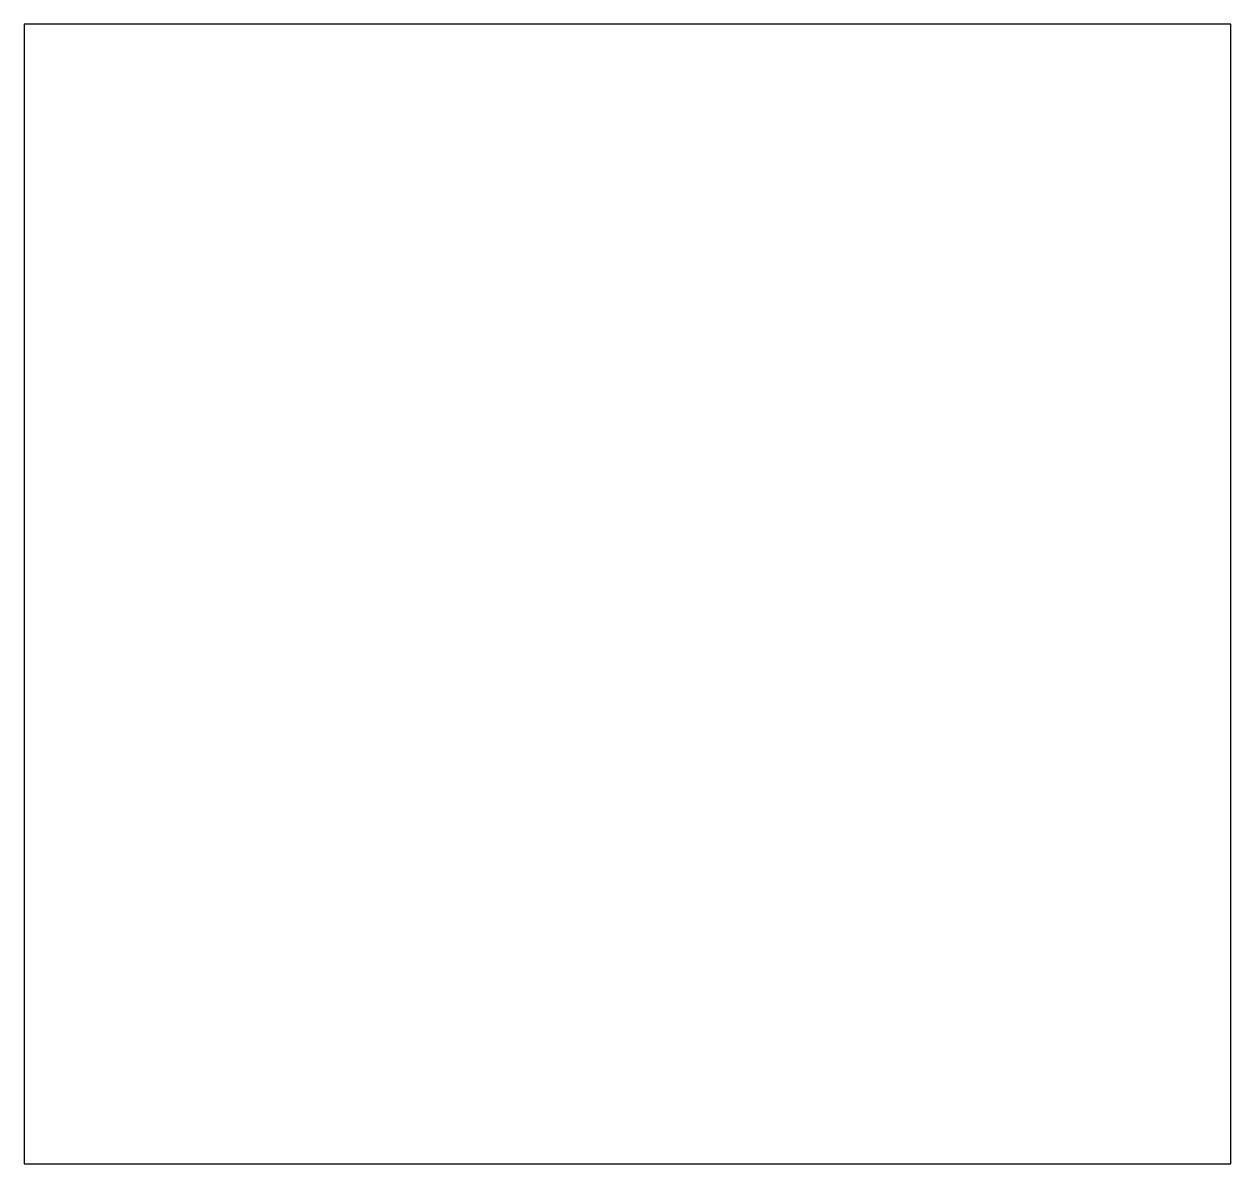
# Model space of a CAD drawing. Header units: millimetres. Extents: x -90 to 90, y -85 to 85.
import ezdxf

# ---------------------------------------------------------------- set-up
doc = ezdxf.new("R2010")
doc.units = ezdxf.units.MM

msp = doc.modelspace()

# ---------------------------------------------------------------- linework, layer by layer
msp.add_lwpolyline([(-90, 85), (-90, -85), (90, -85), (90, 85)], close=True)

doc.saveas('drawing.dxf')
